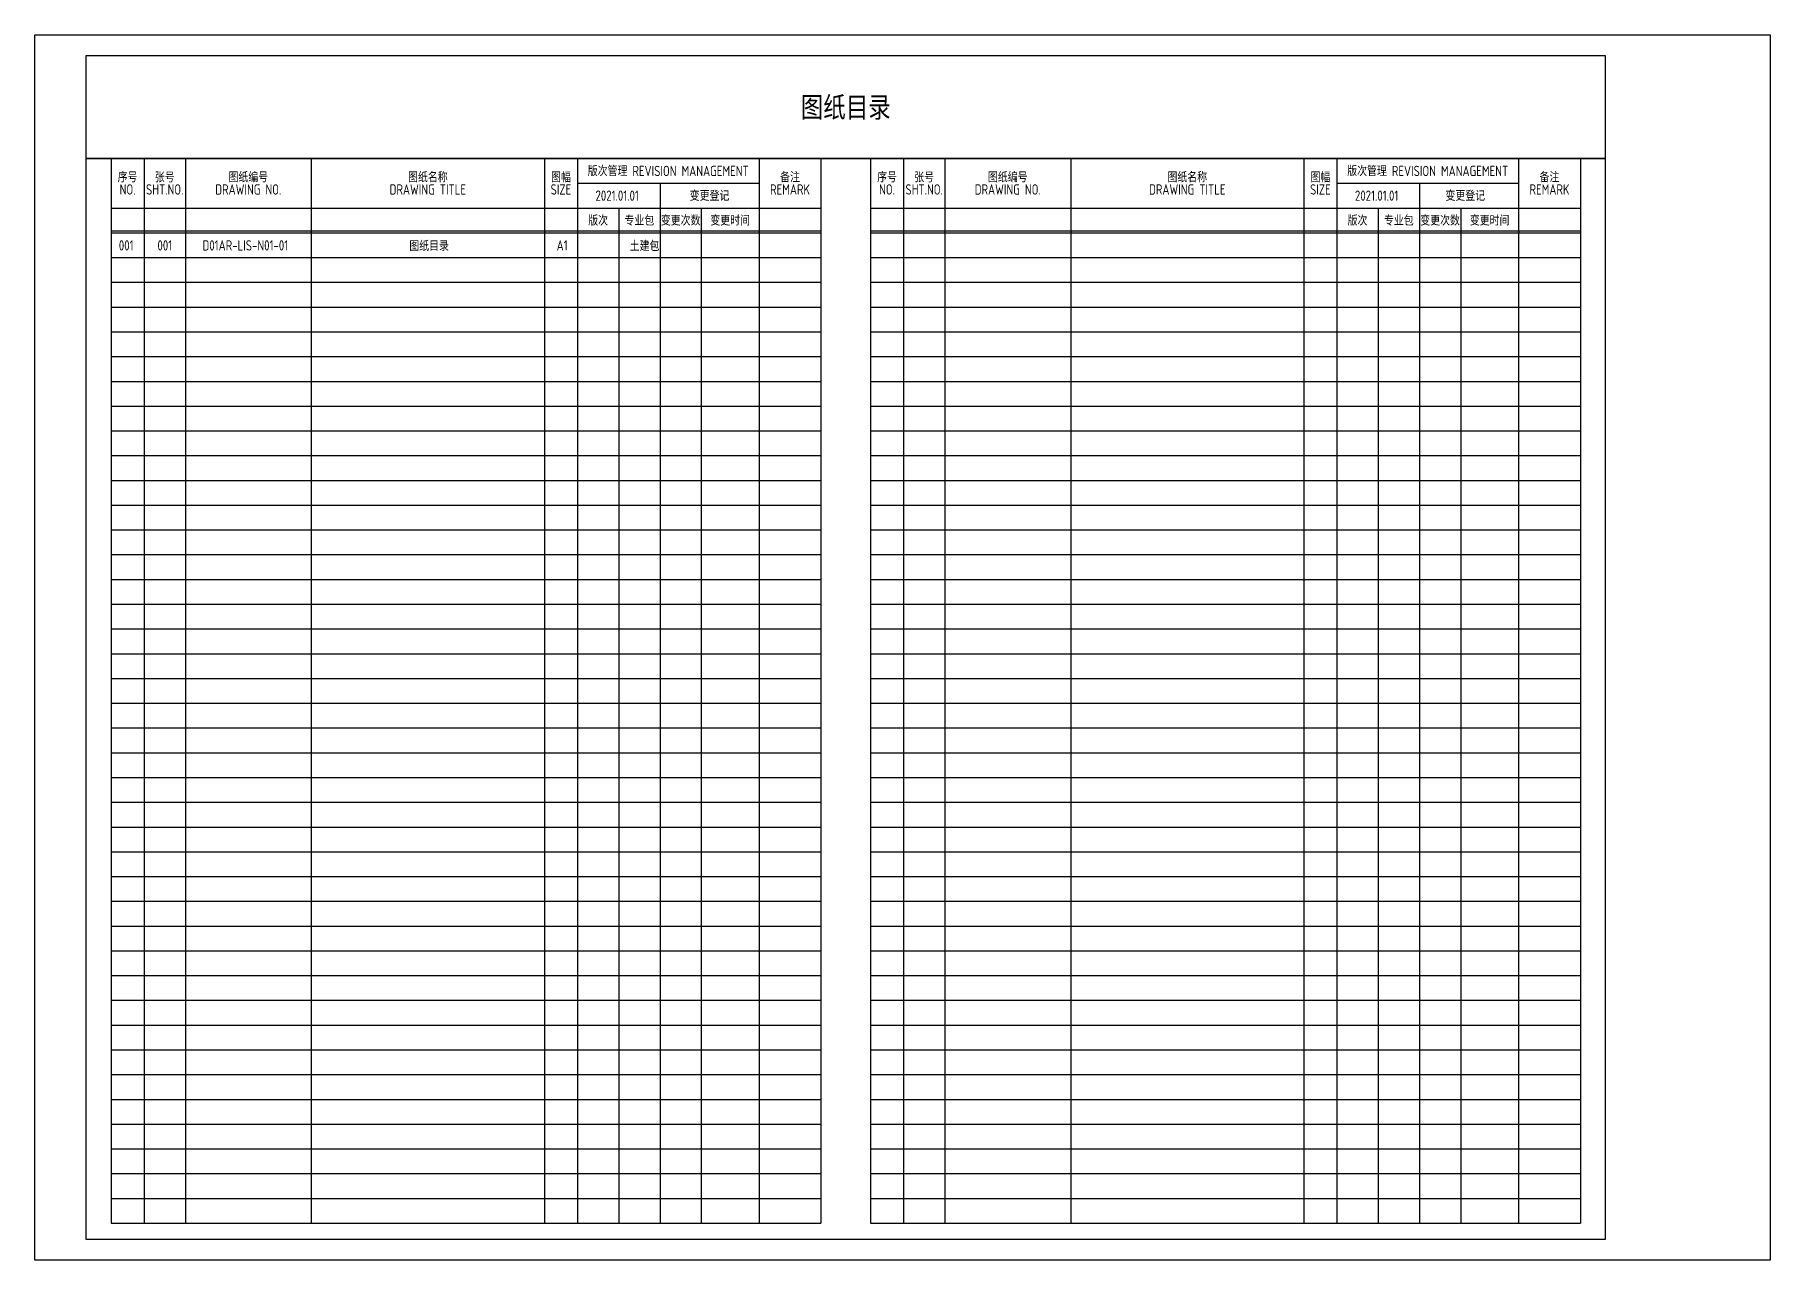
# Model space of a CAD drawing. Extents: x -170700 to -169859, y -58400 to -57806.
import ezdxf
from ezdxf.enums import TextEntityAlignment as Align

# ---------------------------------------------------------------- set-up
doc = ezdxf.new("R2010")
doc.units = 0
doc.header["$LTSCALE"] = 1000
doc.header["$MEASUREMENT"] = 0
for name, color, linetype in [('CESE2-目录文字', 7, 'Continuous'), ('CESE2-目录框线', 46, 'Continuous'), ('CESE2-通用文字', 7, 'Continuous'), ('PUB_TEXT', 7, 'Continuous'), ('PUB_TITLE', 4, 'Continuous')]:
    doc.layers.add(name, color=color, linetype=linetype)
doc.styles.add('HZDF2', font='TSSDENG', dxfattribs={"width": 0.8, "bigfont": 'HZDF2'})
doc.styles.add('黑体', font='simhei.ttf')

# ---------------------------------------------------------------- blocks, each defined once
blk = doc.blocks.new('table')
at = {"layer": 'CESE2-目录框线'}
for p, q in [((3700, 53400), (3700, 1800)), ((3700, 53400), (38100, 53400)), ((5300, 53400), (5300, 1800)), ((7300, 53400), (7300, 1800)), ((13400, 53400), (13400, 1800)), ((24700, 53400), (24700, 1800)), ((26300, 53400), (26300, 1800)), ((35100, 53400), (35100, 1800)), ((38100, 53400), (38100, 1800)), ((40500, 53400), (40500, 1800)), ((40500, 53400), (74900, 53400)), ((42100, 53400), (42100, 1800)), ((44100, 53400), (44100, 1800)), ((50200, 53400), (50200, 1800)), ((61500, 53400), (61500, 1800)), ((63100, 53400), (63100, 1800)), ((71900, 53400), (71900, 1800)), ((74900, 53400), (74900, 1800)), ((26300, 52200), (35100, 52200)), ((30300, 52200), (30300, 1800)), ((63100, 52200), (71900, 52200)), ((67100, 52200), (67100, 1800)), ((3700, 51000), (38100, 51000)), ((28300, 51000), (28300, 1800)), ((32300, 51000), (32300, 1800)), ((40500, 51000), (74900, 51000)), ((65100, 51000), (65100, 1800)), ((69100, 51000), (69100, 1800)), ((3700, 49900), (38100, 49900)), ((3700, 49800), (38100, 49800)), ((40500, 49900), (74900, 49900)), ((40500, 49800), (74900, 49800)), ((3700, 48600), (38100, 48600)), ((40500, 48600), (74900, 48600)), ((3700, 47400), (38100, 47400)), ((40500, 47400), (74900, 47400)), ((3700, 46200), (38100, 46200)), ((40500, 46200), (74900, 46200)), ((3700, 45000), (38100, 45000)), ((40500, 45000), (74900, 45000)), ((3700, 43800), (38100, 43800)), ((40500, 43800), (74900, 43800)), ((3700, 42600), (38100, 42600)), ((40500, 42600), (74900, 42600)), ((3700, 41400), (38100, 41400)), ((40500, 41400), (74900, 41400)), ((3700, 40200), (38100, 40200)), ((40500, 40200), (74900, 40200)), ((3700, 39000), (38100, 39000)), ((40500, 39000), (74900, 39000)), ((3700, 37800), (38100, 37800)), ((40500, 37800), (74900, 37800)), ((3700, 36600), (38100, 36600)), ((40500, 36600), (74900, 36600)), ((3700, 35400), (38100, 35400)), ((40500, 35400), (74900, 35400)), ((3700, 34200), (38100, 34200)), ((40500, 34200), (74900, 34200)), ((3700, 33000), (38100, 33000)), ((40500, 33000), (74900, 33000)), ((3700, 31800), (38100, 31800)), ((40500, 31800), (74900, 31800)), ((3700, 30600), (38100, 30600)), ((40500, 30600), (74900, 30600)), ((3700, 29400), (38100, 29400)), ((40500, 29400), (74900, 29400)), ((3700, 28200), (38100, 28200)), ((40500, 28200), (74900, 28200)), ((3700, 27000), (38100, 27000)), ((40500, 27000), (74900, 27000)), ((3700, 25800), (38100, 25800)), ((40500, 25800), (74900, 25800)), ((3700, 24600), (38100, 24600)), ((40500, 24600), (74900, 24600)), ((3700, 23400), (38100, 23400)), ((40500, 23400), (74900, 23400)), ((3700, 22200), (38100, 22200)), ((40500, 22200), (74900, 22200)), ((3700, 21000), (38100, 21000)), ((40500, 21000), (74900, 21000)), ((3700, 19800), (38100, 19800)), ((40500, 19800), (74900, 19800)), ((3700, 18600), (38100, 18600)), ((40500, 18600), (74900, 18600)), ((3700, 17400), (38100, 17400)), ((40500, 17400), (74900, 17400)), ((3700, 16200), (38100, 16200)), ((40500, 16200), (74900, 16200)), ((3700, 15000), (38100, 15000)), ((40500, 15000), (74900, 15000)), ((3700, 13800), (38100, 13800)), ((40500, 13800), (74900, 13800)), ((3700, 12600), (38100, 12600)), ((40500, 12600), (74900, 12600)), ((3700, 11400), (38100, 11400)), ((40500, 11400), (74900, 11400)), ((3700, 10200), (38100, 10200)), ((40500, 10200), (74900, 10200)), ((3700, 9000), (38100, 9000)), ((40500, 9000), (74900, 9000)), ((3700, 7800), (38100, 7800)), ((40500, 7800), (74900, 7800)), ((3700, 6600), (38100, 6600)), ((40500, 6600), (74900, 6600)), ((3700, 5400), (38100, 5400)), ((40500, 5400), (74900, 5400)), ((3700, 4200), (38100, 4200)), ((40500, 4200), (74900, 4200)), ((3700, 3000), (38100, 3000)), ((40500, 3000), (74900, 3000)), ((3700, 1800), (38100, 1800)), ((40500, 1800), (74900, 1800))]:
    blk.add_line(p, q, dxfattribs=at)
at = {"layer": 'CESE2-目录框线', "color": 7, "const_width": 66.7}
blk.add_lwpolyline([(2500, 53400), (76100, 53400)], dxfattribs=at)
at = {"layer": 'Defpoints'}
blk.add_lwpolyline([(2500, 58400), (76100, 58400), (76100, 1000), (2500, 1000)], close=True, dxfattribs=at)
at = {"layer": 'PUB_TEXT'}
blk.add_lwpolyline([(0, 59400), (84100, 59400), (84100, 0), (0, 0)], close=True, dxfattribs=at)
at = {"layer": 'PUB_TITLE'}
blk.add_lwpolyline([(2500, 58400), (76100, 58400), (76100, 1000), (2500, 1000)], close=True, dxfattribs=at)
at = {"layer": 'CESE2-目录文字', "style": '黑体', "width": 0.8}
blk.add_text('图纸目录', height=1000, dxfattribs=at).set_placement((39300, 55889), align=Align.MIDDLE_CENTER)
at = {"layer": 'CESE2-通用文字', "color": 7, "linetype": 'Continuous', "lineweight": 9, "style": 'HZDF2', "width": 0.8}
for s, p in [('版次管理 REVISION MANAGEMENT', (30700, 52796)), ('版次管理 REVISION MANAGEMENT', (67500, 52796)), ('序号', (4500, 52496)), ('NO.', (4500, 51900)), ('SHT.NO.', (6300, 51900)), ('张号', (6300, 52492)), ('DRAWING NO.', (10350, 51900)), ('图纸编号', (10350, 52498)), ('DRAWING TITLE', (19050, 51900)), ('图纸名称', (19050, 52498)), ('SIZE', (25500, 51900)), ('图幅', (25500, 52498)), ('REMARK', (36600, 51900)), ('备注', (36600, 52498)), ('序号', (41300, 52496)), ('NO.', (41300, 51900)), ('SHT.NO.', (43100, 51900)), ('张号', (43100, 52492)), ('DRAWING NO.', (47150, 51900)), ('图纸编号', (47150, 52498)), ('DRAWING TITLE', (55850, 51900)), ('图纸名称', (55850, 52498)), ('SIZE', (62300, 51900)), ('图幅', (62300, 52498)), ('REMARK', (73400, 51900)), ('备注', (73400, 52498)), ('2021.01.01', (28224, 51600)), ('变更登记', (32700, 51596)), ('2021.01.01', (65024, 51600)), ('变更登记', (69320, 51596)), ('版次', (27300, 50398)), ('专业包', (29300, 50396)), ('变更次数', (31300, 50398)), ('变更时间', (33700, 50398)), ('版次', (64100, 50398)), ('专业包', (66100, 50396)), ('变更次数', (68100, 50398)), ('变更时间', (70500, 50398))]:
    blk.add_text(s, height=500, dxfattribs=at).set_placement(p, align=Align.MIDDLE_CENTER)
blk = doc.blocks.new('cell')
at = {"layer": 'CESE2-通用文字', "style": 'HZDF2', "width": 0.8}
for tag, p in [('CHANGE_TIMES', (279.26, 5.89)), ('CHANGE_DATE', (300.65, 5.89)), ('NO', (7.33, 5.89)), ('SN', (26.04, 5.89)), ('ID', (65.06, 5.89)), ('NAME', (154.11, 5.89)), ('SIZE', (218.57, 5.89)), ('VER', (236.72, 5.89)), ('PACKAGE', (257.31, 5.89)), ('NOTE', (329.78, 5.89))]:
    blk.add_attdef(tag, text='', height=5, dxfattribs=at).set_placement(p, align=Align.MIDDLE)

msp = doc.modelspace()

# ---------------------------------------------------------------- block references
msp.add_blockref('cell', (-170663, -57914)).add_auto_attribs({'NAME': '图纸目录', 'ID': 'D01AR-LIS-N01-01', 'NO': '001', 'SN': '001', 'SIZE': 'A1', 'PACKAGE': ' 土建包'})
at = {"layer": 'PUB_TEXT', "xscale": 0.01, "yscale": 0.01, "zscale": 0.01}
msp.add_blockref('table', (-170700, -58400), dxfattribs=at)

doc.saveas('drawing.dxf')
